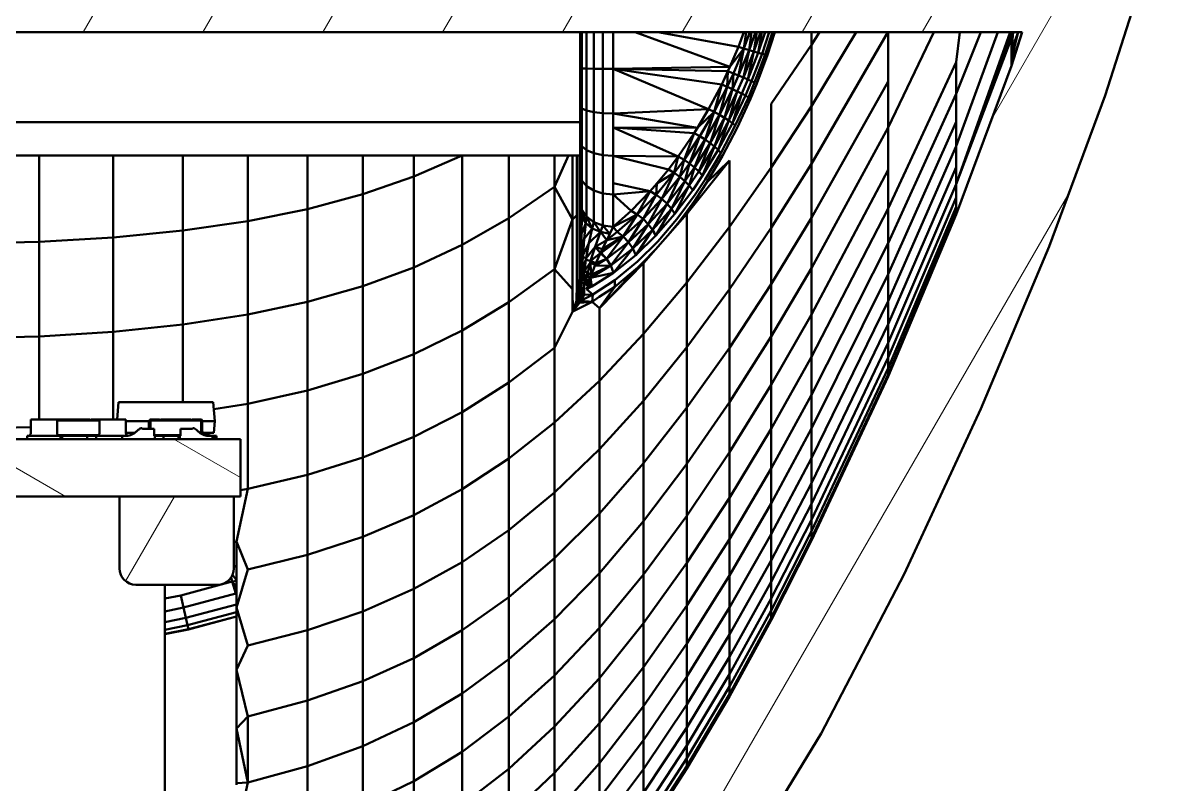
# Model space of a CAD drawing. Header units: millimetres. Extents: x -232 to 1390, y -69 to 653.
# Drawn here: x 444.28 to 479.31, y 63.9 to 87.19 of the extents above; entities that cross this region are included whole.
import ezdxf

# ---------------------------------------------------------------- set-up
doc = ezdxf.new("R2010")
doc.units = ezdxf.units.MM
doc.layers.add('Видимый контур (ГОСТ)', color=7, linetype='Continuous', lineweight=50)
doc.layers.add('Штриховка (ГОСТ)', color=7, linetype='Continuous', lineweight=18)
pattern_1 = [(60, (0, 0), (-2.74963, 1.587501), [])]

msp = doc.modelspace()

# ---------------------------------------------------------------- hatches: boundary and pattern name
at = {"layer": 'Штриховка (ГОСТ)'}
h = msp.add_hatch(dxfattribs=at)
h.set_pattern_fill('ANSI31', color=256, scale=25.4, angle=15, style=0)
h.set_pattern_definition(pattern_1)
h.paths.add_polyline_path([(429.616, 53.09), (427.018, 53.602), (422.334, 54.715), (422.334, 54.715), (422.334, 51.61), (427.568, 50.426), (429.359, 50.088), (429.795, 50.075), (430.215, 50.187), (430.586, 50.415), (430.875, 50.74), (431.059, 51.134), (431.122, 51.565), (431.122, 52.847)])
h.paths.add_polyline_path([(474.517, 172.906), (473.392, 172.906), (459.434, 172.906), (459.284, 172.882), (459.125, 172.857), (458.978, 172.782), (458.846, 172.715), (458.739, 172.608), (458.625, 172.493), (458.582, 172.423), (458.543, 172.36), (458.511, 172.284), (458.482, 172.215), (458.463, 172.135), (458.446, 172.062), (458.439, 171.98), (458.434, 171.906), (458.434, 171.427), (458.434, 170.906), (458.44, 170.824), (458.446, 170.749), (458.465, 170.67), (458.482, 170.597), (458.514, 170.521), (458.543, 170.452), (458.585, 170.382), (458.625, 170.318), (458.73, 170.212), (458.846, 170.097), (458.99, 170.023), (459.125, 169.954), (459.271, 169.931), (459.434, 169.906), (474.345, 169.905), (475.822, 169.906), (475.822, 169.906), (476.206, 168.62), (477.181, 168.586), (477.813, 168.56), (477.813, 170.045), (477.813, 172.675), (477.743, 173.553), (477.533, 174.408), (477.387, 174.843), (475.673, 179.459), (473.587, 184.43), (471.242, 189.488), (468.701, 194.363), (465.99, 198.809), (464.566, 200.806), (463.09, 202.627), (461.554, 204.257), (459.948, 205.688), (458.259, 206.921), (456.475, 207.96), (454.58, 208.82), (452.564, 209.515), (450.425, 210.058), (448.166, 210.458), (445.798, 210.724), (443.334, 210.863), (440.792, 210.882), (438.191, 210.786), (432.887, 210.274), (427.568, 209.385), (422.334, 208.201), (422.334, 205.099), (422.334, 205.096), (427.018, 206.209), (429.616, 206.721), (432.22, 207.15), (434.82, 207.488), (437.397, 207.727), (439.93, 207.861), (442.398, 207.884), (444.776, 207.792), (447.041, 207.581), (449.174, 207.25), (451.16, 206.795), (452.993, 206.215), (454.68, 205.503), (456.245, 204.647), (457.724, 203.622), (459.152, 202.403), (460.547, 200.973), (461.918, 199.328), (463.268, 197.476), (464.595, 195.435), (465.897, 193.23), (467.169, 190.893), (468.406, 188.456), (470.746, 183.437), (472.83, 178.488), (474.526, 173.937), (474.861, 172.906)])
h.paths.add_polyline_path([(444.811, 172.053), (444.785, 172.215), (444.718, 172.348), (444.643, 172.493), (444.538, 172.599), (444.422, 172.715), (444.289, 172.782), (444.143, 172.857), (443.996, 172.88), (443.834, 172.906), (441.967, 172.906), (439.334, 172.906), (439.025, 172.857), (438.716, 172.808), (438.437, 172.666), (438.159, 172.524), (437.937, 172.302), (437.716, 172.081), (437.574, 171.802), (437.432, 171.524), (437.383, 171.215), (437.334, 170.906), (437.334, 129.906), (437.334, 88.906), (437.383, 88.597), (437.432, 88.288), (437.574, 88.009), (437.716, 87.73), (437.937, 87.509), (438.159, 87.288), (438.437, 87.145), (438.716, 87.003), (439.025, 86.954), (439.334, 86.906), (474.853, 86.906), (474.526, 85.875), (472.83, 81.324), (470.746, 76.374), (468.406, 71.355), (467.169, 68.919), (465.897, 66.581), (464.595, 64.376), (463.268, 62.335), (461.918, 60.483), (460.547, 58.838), (459.152, 57.408), (457.724, 56.189), (456.245, 55.164), (454.68, 54.308), (452.993, 53.596), (451.16, 53.016), (450.813, 52.932), (450.813, 52.932), (450.813, 52.657), (450.813, 51.803), (450.842, 51.622), (450.885, 51.343), (450.967, 51.18), (451.094, 50.928), (451.223, 50.798), (451.421, 50.597), (451.583, 50.512), (451.833, 50.382), (452.013, 50.351), (452.291, 50.303), (452.751, 50.368), (454.58, 50.991), (456.475, 51.851), (458.259, 52.891), (459.947, 54.123), (461.554, 55.554), (463.09, 57.184), (464.566, 59.005), (465.99, 61.002), (468.701, 65.448), (471.242, 70.323), (473.587, 75.381), (475.673, 80.352), (477.387, 84.968), (478.61, 88.774), (478.978, 89.968), (478.98, 89.975), (478.98, 89.975), (479.313, 91.191), (476.206, 91.191), (475.822, 89.906), (475.822, 89.906), (440.834, 89.906), (440.757, 89.918), (440.68, 89.93), (440.61, 89.966), (440.54, 90.001), (440.485, 90.056), (440.43, 90.112), (440.394, 90.181), (440.359, 90.251), (440.347, 90.328), (440.334, 90.406), (440.334, 129.906), (440.334, 169.406), (440.347, 169.483), (440.359, 169.56), (440.394, 169.63), (440.43, 169.699), (440.485, 169.755), (440.54, 169.81), (440.61, 169.846), (440.68, 169.881), (440.757, 169.893), (440.834, 169.906), (442.546, 169.906), (443.834, 169.906), (443.982, 169.929), (444.143, 169.954), (444.276, 170.022), (444.422, 170.097), (444.528, 170.202), (444.643, 170.318), (444.711, 170.451), (444.785, 170.597), (444.809, 170.744), (444.834, 170.906), (444.834, 171.383), (444.834, 171.906)])
h = msp.add_hatch(dxfattribs=at)
h.set_pattern_fill('ANSI31', color=256, scale=25.4, angle=-15, style=0)
h.set_pattern_definition([(30, (0, 0), (-1.5875, 2.74963), [])])
edge = h.paths.add_edge_path()
edge.add_line((449.082, 74.453), (450.082, 74.453))
edge.add_line((450.082, 74.453), (450.082, 74.553))
edge.add_line((450.082, 74.553), (449.998, 74.553))
edge.add_spline(control_points=[(449.998, 74.553), (449.944, 74.553), (449.879, 74.564), (449.776, 74.601), (449.718, 74.633), (449.666, 74.675), (449.656, 74.683), (449.647, 74.691)], knot_values=[0.500204, 0.500204, 0.500204, 0.500204, 0.516513, 0.516513, 0.53311, 0.53311, 0.536602, 0.536602, 0.536602, 0.536602], degree=3, periodic=0)
edge.add_spline(control_points=[(449.647, 74.691), (449.609, 74.722), (449.574, 74.758), (449.522, 74.786), (449.515, 74.79), (449.503, 74.792), (449.498, 74.793), (449.488, 74.791), (449.484, 74.789), (449.473, 74.783), (449.467, 74.777), (449.46, 74.772), (449.458, 74.771), (449.454, 74.77), (449.453, 74.77), (449.451, 74.77)], knot_values=[-0.017759, -0.017759, -0.017759, -0.017759, -0.007149, -0.007149, -0.005153, -0.005153, -0.003972, -0.003972, -0.002886, -0.002886, -0.001127, -0.001127, -0.000447, -0.000447, 0, 0, 0, 0], degree=3, periodic=0)
edge.add_line((449.451, 74.77), (449.101, 74.77))
edge.add_line((449.101, 74.77), (449.101, 74.553))
edge.add_line((449.101, 74.553), (449.082, 74.553))
edge.add_line((449.082, 74.553), (449.082, 74.453))
edge = h.paths.add_edge_path()
edge.add_line((447.32, 74.553), (447.32, 74.453))
edge.add_line((447.32, 74.453), (448.32, 74.453))
edge.add_line((448.32, 74.453), (448.32, 74.553))
edge.add_line((448.32, 74.553), (448.301, 74.553))
edge.add_line((448.301, 74.553), (448.301, 74.77))
edge.add_line((448.301, 74.77), (447.951, 74.77))
edge.add_spline(control_points=[(447.951, 74.77), (447.95, 74.77), (447.949, 74.77), (447.947, 74.77), (447.946, 74.77), (447.943, 74.772), (447.941, 74.773), (447.935, 74.777), (447.932, 74.78), (447.923, 74.786), (447.919, 74.789), (447.911, 74.791), (447.907, 74.792), (447.896, 74.792), (447.89, 74.79), (447.864, 74.779), (447.846, 74.764), (447.779, 74.711), (447.773, 74.706), (447.755, 74.691)], knot_values=[-0.032006, -0.032006, -0.032006, -0.032006, -0.031082, -0.031082, -0.030118, -0.030118, -0.028121, -0.028121, -0.024191, -0.024191, -0.02074, -0.02074, -0.017963, -0.017963, -0.014843, -0.014843, -0.007158, -0.007158, 0, 0, 0, 0], degree=3, periodic=0)
edge.add_spline(control_points=[(447.755, 74.691), (447.746, 74.683), (447.736, 74.675), (447.684, 74.633), (447.626, 74.601), (447.523, 74.564), (447.459, 74.553), (447.404, 74.553)], knot_values=[0.031444, 0.031444, 0.031444, 0.031444, 0.034936, 0.034936, 0.051534, 0.051534, 0.067842, 0.067842, 0.067842, 0.067842], degree=3, periodic=0)
edge.add_line((447.404, 74.553), (447.32, 74.553))
h = msp.add_hatch(dxfattribs=at)
h.set_pattern_fill('ANSI31', color=256, scale=25.4, angle=105.0002, style=0)
h.set_pattern_definition([(150.00025, (0, 0), (-1.587488, -2.749637), [])])
h.paths.add_polyline_path([(432.793, 72.702), (433.093, 72.702), (433.093, 72.703), (447.237, 72.703), (450.737, 72.703), (450.937, 72.703), (450.937, 74.453), (450.082, 74.453), (449.082, 74.453), (448.32, 74.453), (447.32, 74.453), (436.275, 74.453), (435.255, 74.453), (433.759, 74.453), (430.759, 74.453), (430.437, 74.453), (430.437, 72.703), (430.993, 72.703), (430.993, 72.702), (431.293, 72.702), (431.293, 72.703), (432.793, 72.703)])
h = msp.add_hatch(dxfattribs=at)
h.set_pattern_fill('ANSI31', color=256, scale=25.4, angle=15, style=0)
h.set_pattern_definition(pattern_1)
edge = h.paths.add_edge_path()
edge.add_line((447.737, 70.003), (450.237, 70.003))
edge.add_ellipse((450.237, 70.503), major_axis=(0, -0.5), ratio=1, start_angle=0, end_angle=90)
edge.add_line((450.737, 70.503), (450.737, 72.703))
edge.add_line((450.737, 72.703), (447.237, 72.703))
edge.add_line((447.237, 72.703), (447.237, 70.503))
edge.add_ellipse((447.737, 70.503), major_axis=(0, 0.5), ratio=1, start_angle=90, end_angle=180)

# ---------------------------------------------------------------- linework, layer by layer
at = {"layer": 'Видимый контур (ГОСТ)'}
for p, q in [((477.387, 84.968), (478.61, 88.774)), ((439.334, 86.906), (474.853, 86.906)), ((461.334, 85.803), (461.334, 86.906)), ((461.383, 86.906), (461.383, 85.796)), ((461.525, 86.906), (461.525, 85.79)), ((461.746, 86.906), (461.746, 85.786)), ((462.025, 86.906), (462.025, 85.783)), ((462.334, 85.85), (462.334, 86.906)), ((465.912, 85.85), (463.014, 86.906)), ((466.174, 86.46), (463.707, 86.906)), ((466.174, 86.46), (466.338, 86.906)), ((466.337, 86.406), (466.517, 86.906)), ((466.407, 86.906), (466.337, 86.406)), ((466.494, 86.355), (466.688, 86.906)), ((466.573, 86.906), (466.494, 86.355)), ((466.643, 86.31), (466.847, 86.906)), ((466.732, 86.906), (466.643, 86.31)), ((466.777, 86.273), (466.989, 86.906)), ((466.881, 86.906), (466.777, 86.273)), ((466.893, 86.243), (467.111, 86.906)), ((467.209, 86.906), (466.988, 86.222)), ((467.169, 86.555), (467.281, 86.906)), ((468.406, 86.523), (468.647, 86.906)), ((468.406, 82.877), (470.745, 86.906)), ((468.406, 84.646), (469.769, 86.906)), ((468.406, 86.523), (468.406, 86.906)), ((472.152, 86.906), (470.746, 83.99)), ((470.746, 86.906), (470.746, 85.396)), ((472.83, 82.257), (474.485, 86.906)), ((474.525, 86.906), (472.83, 82.257)), ((472.83, 83.416), (474.104, 86.906)), ((472.83, 85.022), (473.589, 86.906)), ((472.938, 86.906), (472.83, 85.988)), ((474.526, 86.721), (474.525, 86.906)), ((474.526, 85.875), (474.853, 86.906)), ((474.853, 86.906), (474.526, 85.928)), ((474.732, 86.906), (474.526, 86.087)), ((474.732, 86.906), (474.526, 86.351)), ((474.575, 86.906), (474.526, 86.351)), ((467.059, 86.21), (467.169, 86.555)), ((472.83, 82.257), (474.526, 86.721)), ((474.526, 86.351), (474.526, 86.721)), ((465.912, 85.85), (466.174, 86.46)), ((465.912, 85.85), (466.337, 86.406)), ((466.016, 85.643), (466.337, 86.406)), ((466.337, 86.406), (466.174, 86.46)), ((466.337, 86.406), (466.175, 85.577)), ((466.175, 85.577), (466.494, 86.355)), ((466.494, 86.355), (466.324, 85.515)), ((466.324, 85.515), (466.643, 86.31)), ((466.494, 86.355), (466.337, 86.406)), ((466.643, 86.31), (466.459, 85.458)), ((466.459, 85.458), (466.777, 86.273)), ((466.643, 86.31), (466.494, 86.355)), ((466.573, 85.408), (466.893, 86.243)), ((466.777, 86.273), (466.643, 86.31)), ((466.665, 85.367), (466.988, 86.222)), ((466.732, 85.335), (467.059, 86.21)), ((466.893, 86.243), (466.777, 86.273)), ((466.988, 86.222), (466.893, 86.243)), ((467.169, 84.717), (468.406, 86.523)), ((468.406, 84.646), (468.406, 86.523)), ((474.526, 86.087), (474.526, 86.351)), ((462.334, 85.782), (462.334, 85.85)), ((465.912, 85.85), (462.334, 85.782)), ((465.851, 85.709), (465.912, 85.85)), ((470.746, 81.514), (472.83, 85.988)), ((472.83, 85.988), (472.83, 85.022)), ((472.83, 81.324), (474.526, 85.875)), ((474.526, 86.087), (474.526, 85.928)), ((474.526, 85.928), (474.526, 85.875)), ((461.334, 84.647), (461.334, 85.803)), ((461.383, 85.796), (461.334, 85.803)), ((461.525, 85.79), (461.383, 85.796)), ((461.383, 85.796), (461.383, 84.576)), ((461.746, 85.786), (461.525, 85.79)), ((461.525, 85.79), (461.525, 84.511)), ((462.025, 85.783), (461.746, 85.786)), ((461.746, 85.786), (461.746, 84.46)), ((462.025, 85.783), (462.334, 85.782)), ((462.025, 85.783), (462.025, 84.427)), ((462.334, 84.416), (462.334, 85.782)), ((465.257, 84.549), (462.334, 85.782)), ((465.66, 85.309), (462.334, 85.782)), ((465.851, 85.709), (462.334, 85.782)), ((465.66, 85.309), (465.851, 85.709)), ((465.851, 85.709), (465.826, 85.237)), ((465.826, 85.237), (466.016, 85.643)), ((466.016, 85.643), (465.851, 85.709)), ((466.016, 85.643), (465.986, 85.164)), ((465.986, 85.164), (466.175, 85.577)), ((466.175, 85.577), (466.016, 85.643)), ((466.136, 85.093), (466.324, 85.515)), ((466.324, 85.515), (466.175, 85.577)), ((466.459, 85.458), (466.324, 85.515)), ((465.257, 84.549), (465.66, 85.309)), ((465.66, 85.309), (465.426, 84.466)), ((465.426, 84.466), (465.826, 85.237)), ((465.826, 85.237), (465.589, 84.379)), ((465.589, 84.379), (465.986, 85.164)), ((465.826, 85.237), (465.66, 85.309)), ((465.986, 85.164), (465.74, 84.29)), ((465.986, 85.164), (465.826, 85.237)), ((466.136, 85.093), (465.986, 85.164)), ((466.27, 85.026), (466.459, 85.458)), ((466.384, 84.965), (466.573, 85.408)), ((466.573, 85.408), (466.459, 85.458)), ((466.475, 84.912), (466.665, 85.367)), ((466.538, 84.869), (466.732, 85.335)), ((466.665, 85.367), (466.573, 85.408)), ((468.406, 81.223), (470.746, 85.396)), ((470.746, 83.99), (470.746, 85.396)), ((465.74, 84.29), (466.136, 85.093)), ((466.136, 85.093), (465.874, 84.204)), ((465.874, 84.204), (466.27, 85.026)), ((466.27, 85.026), (465.987, 84.121)), ((465.987, 84.121), (466.384, 84.965)), ((466.073, 84.047), (466.475, 84.912)), ((466.131, 83.983), (466.538, 84.869)), ((466.27, 85.026), (466.136, 85.093)), ((466.384, 84.965), (466.27, 85.026)), ((466.475, 84.912), (466.384, 84.965)), ((470.746, 80.449), (472.83, 85.022)), ((472.83, 84.164), (472.83, 85.022)), ((477.387, 84.968), (475.673, 80.352)), ((461.334, 83.549), (461.334, 84.647)), ((461.383, 84.576), (461.334, 84.647)), ((461.525, 84.511), (461.383, 84.576)), ((461.383, 84.576), (461.383, 83.416)), ((461.746, 84.46), (461.525, 84.511)), ((461.525, 84.511), (461.525, 83.296)), ((462.025, 84.427), (461.746, 84.46)), ((461.746, 84.46), (461.746, 83.2)), ((462.025, 84.427), (462.025, 83.139)), ((462.334, 84.416), (462.025, 84.427)), ((462.334, 84.416), (465.257, 84.549)), ((464.915, 83.979), (465.257, 84.549)), ((464.915, 83.979), (465.426, 84.466)), ((464.987, 83.721), (465.426, 84.466)), ((465.426, 84.466), (465.152, 83.62)), ((465.426, 84.466), (465.257, 84.549)), ((465.589, 84.379), (465.426, 84.466)), ((467.169, 82.762), (467.169, 84.717)), ((467.169, 82.762), (468.406, 84.646)), ((468.406, 84.646), (468.406, 82.877)), ((431.937, 84.148), (461.334, 84.148)), ((462.334, 83.988), (462.334, 84.416)), ((464.915, 83.979), (462.334, 84.416)), ((465.152, 83.62), (465.589, 84.379)), ((465.589, 84.379), (465.305, 83.515)), ((465.305, 83.515), (465.74, 84.29)), ((465.74, 84.29), (465.439, 83.408)), ((465.439, 83.408), (465.874, 84.204)), ((465.874, 84.204), (465.549, 83.305)), ((465.549, 83.305), (465.987, 84.121)), ((465.74, 84.29), (465.589, 84.379)), ((465.874, 84.204), (465.74, 84.29)), ((465.987, 84.121), (465.874, 84.204)), ((466.073, 84.047), (465.987, 84.121)), ((470.746, 79.503), (472.83, 84.164)), ((472.83, 83.416), (472.83, 84.164)), ((462.334, 83.118), (462.334, 83.988)), ((464.331, 83.103), (462.334, 83.988)), ((464.815, 83.812), (462.334, 83.988)), ((464.915, 83.979), (462.334, 83.988)), ((464.331, 83.103), (464.815, 83.812)), ((464.815, 83.812), (464.507, 83.004)), ((464.815, 83.812), (464.915, 83.979)), ((464.987, 83.721), (464.815, 83.812)), ((466.073, 84.047), (465.631, 83.209)), ((465.896, 83.532), (466.131, 83.983)), ((468.406, 79.685), (470.746, 83.99)), ((470.746, 82.695), (470.746, 83.99)), ((461.334, 82.557), (461.334, 83.549)), ((461.383, 83.416), (461.334, 83.549)), ((461.525, 83.296), (461.383, 83.416)), ((461.383, 83.416), (461.383, 82.368)), ((464.507, 83.004), (464.987, 83.721)), ((464.987, 83.721), (464.675, 82.892)), ((464.675, 82.892), (465.152, 83.62)), ((465.152, 83.62), (464.829, 82.77)), ((464.829, 82.77), (465.305, 83.515)), ((465.305, 83.515), (464.963, 82.644)), ((464.963, 82.644), (465.439, 83.408)), ((465.152, 83.62), (464.987, 83.721)), ((465.439, 83.408), (465.071, 82.52)), ((465.305, 83.515), (465.152, 83.62)), ((465.439, 83.408), (465.305, 83.515)), ((465.549, 83.305), (465.439, 83.408)), ((465.682, 83.123), (465.896, 83.532)), ((470.746, 78.679), (472.83, 83.416)), ((472.83, 83.416), (472.83, 82.78)), ((431.937, 83.137), (461.334, 83.137)), ((444.776, 80.495), (444.776, 83.137)), ((447.041, 80.629), (447.041, 83.137)), ((449.174, 80.839), (449.174, 83.137)), ((451.16, 81.127), (451.16, 83.137)), ((452.993, 81.496), (452.993, 83.137)), ((454.68, 81.947), (454.68, 83.137)), ((456.245, 82.49), (456.245, 83.137)), ((456.245, 82.49), (457.716, 83.137)), ((457.724, 83.137), (457.724, 80.401)), ((459.152, 83.137), (459.152, 81.219)), ((460.547, 82.179), (460.977, 83.137)), ((460.547, 83.137), (460.547, 82.179)), ((461.098, 83.137), (461.098, 82.614)), ((461.227, 81.312), (461.227, 83.137)), ((461.307, 83.137), (461.307, 81.464)), ((461.746, 83.2), (461.525, 83.296)), ((461.525, 83.296), (461.525, 82.197)), ((462.025, 83.139), (461.746, 83.2)), ((461.746, 83.2), (461.746, 82.062)), ((462.025, 83.139), (462.334, 83.118)), ((462.025, 83.139), (462.025, 81.975)), ((462.334, 82.285), (462.334, 83.118)), ((464.029, 82.702), (462.334, 83.118)), ((462.334, 83.118), (464.331, 83.103)), ((464.029, 82.702), (464.331, 83.103)), ((464.331, 83.103), (464.207, 82.6)), ((464.507, 83.004), (464.331, 83.103)), ((465.071, 82.52), (465.549, 83.305)), ((465.148, 82.401), (465.631, 83.209)), ((465.192, 82.294), (465.682, 83.123)), ((465.631, 83.209), (465.549, 83.305)), ((463.67, 82.275), (464.029, 82.702)), ((464.207, 82.6), (464.029, 82.702)), ((464.207, 82.6), (464.507, 83.004)), ((464.507, 83.004), (464.377, 82.481)), ((464.377, 82.481), (464.675, 82.892)), ((464.675, 82.892), (464.507, 83.004)), ((464.675, 82.892), (464.532, 82.35)), ((464.532, 82.35), (464.829, 82.77)), ((464.595, 81.351), (465.897, 82.985)), ((464.829, 82.77), (464.666, 82.213)), ((464.829, 82.77), (464.675, 82.892)), ((464.963, 82.644), (464.829, 82.77)), ((465.897, 82.985), (465.192, 82.294)), ((465.897, 80.955), (465.897, 82.985)), ((465.897, 80.955), (467.169, 82.762)), ((467.169, 80.92), (468.406, 82.877)), ((467.169, 82.762), (467.169, 80.92)), ((468.406, 82.877), (468.406, 81.223)), ((468.406, 78.269), (470.746, 82.695)), ((470.746, 77.978), (472.83, 82.78)), ((470.746, 82.695), (470.746, 81.514)), ((472.83, 82.78), (472.83, 82.257)), ((454.68, 81.947), (456.245, 82.49)), ((456.245, 82.49), (456.245, 79.712)), ((461.098, 82.614), (461.098, 81.177)), ((461.334, 81.715), (461.334, 82.557)), ((461.383, 82.368), (461.334, 82.557)), ((461.525, 82.197), (461.383, 82.368)), ((461.383, 82.368), (461.383, 81.479)), ((463.655, 81.934), (464.207, 82.6)), ((463.67, 82.275), (464.207, 82.6)), ((464.207, 82.6), (463.829, 81.805)), ((463.829, 81.805), (464.377, 82.481)), ((464.377, 82.481), (463.986, 81.659)), ((463.986, 81.659), (464.532, 82.35)), ((464.532, 82.35), (464.119, 81.503)), ((464.377, 82.481), (464.207, 82.6)), ((464.532, 82.35), (464.377, 82.481)), ((464.666, 82.213), (464.532, 82.35)), ((464.666, 82.213), (464.963, 82.644)), ((464.772, 82.076), (465.071, 82.52)), ((464.846, 81.945), (465.148, 82.401)), ((465.071, 82.52), (464.963, 82.644)), ((459.152, 81.219), (460.547, 82.179)), ((460.547, 82.179), (460.547, 79.653)), ((461.098, 81.177), (460.547, 82.179)), ((461.746, 82.062), (461.525, 82.197)), ((461.525, 82.197), (461.525, 81.266)), ((462.025, 81.975), (461.746, 82.062)), ((461.746, 82.062), (461.746, 81.097)), ((462.025, 81.975), (462.334, 81.945)), ((462.025, 81.975), (462.025, 80.989)), ((462.334, 81.945), (462.334, 82.285)), ((463.472, 82.04), (462.334, 82.285)), ((462.334, 81.945), (463.472, 82.04)), ((462.887, 81.438), (463.472, 82.04)), ((463.472, 82.04), (463.074, 81.331)), ((463.472, 82.04), (463.67, 82.275)), ((463.655, 81.934), (463.472, 82.04)), ((463.67, 82.275), (463.655, 81.934)), ((464.119, 81.503), (464.666, 82.213)), ((464.666, 82.213), (464.221, 81.344)), ((464.221, 81.344), (464.772, 82.076)), ((464.772, 82.076), (464.666, 82.213)), ((464.884, 81.824), (465.192, 82.294)), ((470.746, 77.402), (472.83, 82.257)), ((472.83, 81.85), (472.83, 82.257)), ((452.993, 81.496), (454.68, 81.947)), ((454.68, 81.947), (454.68, 79.137)), ((461.334, 81.478), (461.334, 81.715)), ((462.334, 80.951), (462.334, 81.945)), ((462.887, 81.438), (462.334, 81.945)), ((463.074, 81.331), (463.655, 81.934)), ((463.655, 81.934), (463.252, 81.194)), ((463.252, 81.194), (463.829, 81.805)), ((463.829, 81.805), (463.411, 81.035)), ((463.411, 81.035), (463.986, 81.659)), ((463.986, 81.659), (463.543, 80.86)), ((463.829, 81.805), (463.655, 81.934)), ((463.986, 81.659), (463.829, 81.805)), ((464.119, 81.503), (463.986, 81.659)), ((464.846, 81.945), (464.289, 81.19)), ((464.593, 81.425), (464.884, 81.824)), ((464.884, 81.824), (464.595, 81.351)), ((470.746, 76.953), (472.83, 81.85)), ((472.83, 81.558), (472.83, 81.85)), ((451.16, 81.127), (452.993, 81.496)), ((452.993, 81.496), (452.993, 78.659)), ((461.227, 81.312), (461.098, 81.177)), ((461.227, 79.188), (461.227, 81.312)), ((461.307, 81.464), (461.307, 79.346)), ((461.334, 80.903), (461.334, 81.478)), ((461.365, 80.738), (461.334, 81.478)), ((461.383, 81.479), (461.377, 81.263)), ((461.383, 81.479), (461.525, 81.266)), ((461.502, 81.066), (461.383, 81.479)), ((462.334, 80.951), (462.887, 81.438)), ((462.334, 80.951), (463.074, 81.331)), ((462.464, 80.795), (463.074, 81.331)), ((463.074, 81.331), (462.646, 80.652)), ((463.074, 81.331), (462.887, 81.438)), ((463.252, 81.194), (463.074, 81.331)), ((463.268, 79.839), (464.595, 81.351)), ((463.543, 80.86), (464.119, 81.503)), ((464.119, 81.503), (463.642, 80.681)), ((463.642, 80.681), (464.221, 81.344)), ((464.221, 81.344), (464.119, 81.503)), ((464.318, 81.048), (464.593, 81.425)), ((464.595, 81.351), (464.318, 81.048)), ((464.595, 79.251), (464.595, 81.351)), ((468.406, 76.977), (470.746, 81.514)), ((470.746, 76.632), (472.83, 81.558)), ((470.746, 81.514), (470.746, 80.449)), ((470.746, 76.438), (472.83, 81.382)), ((470.746, 76.374), (472.83, 81.324)), ((472.83, 81.558), (472.83, 81.382)), ((472.83, 81.382), (472.83, 81.324)), ((449.174, 80.839), (451.16, 81.127)), ((451.16, 81.127), (451.16, 78.27)), ((457.724, 80.401), (459.152, 81.219)), ((459.152, 81.219), (459.152, 78.642)), ((460.547, 79.653), (461.098, 81.177)), ((461.098, 81.177), (461.098, 80.111)), ((461.377, 81.263), (461.365, 80.738)), ((461.365, 80.738), (461.502, 81.066)), ((461.377, 81.263), (461.502, 81.066)), ((461.502, 81.066), (461.454, 80.583)), ((461.525, 81.266), (461.502, 81.066)), ((461.502, 81.066), (461.698, 80.905)), ((461.525, 81.266), (461.746, 81.097)), ((461.698, 80.905), (461.525, 81.266)), ((461.746, 81.097), (461.698, 80.905)), ((461.746, 81.097), (462.025, 80.989)), ((461.948, 80.793), (461.746, 81.097)), ((462.025, 80.989), (461.948, 80.793)), ((462.025, 80.989), (462.334, 80.951)), ((462.232, 80.739), (462.025, 80.989)), ((462.303, 80.886), (462.334, 80.951)), ((462.334, 80.951), (462.464, 80.795)), ((462.646, 80.652), (463.252, 81.194)), ((463.252, 81.194), (462.807, 80.48)), ((462.807, 80.48), (463.411, 81.035)), ((463.411, 81.035), (462.938, 80.288)), ((463.411, 81.035), (463.252, 81.194)), ((463.543, 80.86), (463.411, 81.035)), ((463.702, 80.504), (464.289, 81.19)), ((464.052, 80.732), (464.318, 81.048)), ((464.595, 79.251), (465.897, 80.955)), ((465.897, 80.955), (465.897, 79.043)), ((465.897, 79.043), (467.169, 80.92)), ((467.169, 79.197), (468.406, 81.223)), ((467.169, 80.92), (467.169, 79.197)), ((468.406, 79.685), (468.406, 81.223)), ((444.776, 80.495), (447.041, 80.629)), ((447.041, 80.629), (449.174, 80.839)), ((447.041, 80.629), (447.041, 77.742)), ((449.174, 80.839), (449.174, 77.964)), ((461.334, 80.323), (461.334, 80.903)), ((461.334, 80.903), (461.365, 80.738)), ((461.355, 80.207), (461.334, 80.903)), ((461.365, 80.738), (461.355, 80.207)), ((461.355, 80.207), (461.454, 80.583)), ((461.454, 80.583), (461.417, 80.097)), ((461.454, 80.583), (461.698, 80.905)), ((461.698, 80.905), (461.596, 80.447)), ((461.596, 80.447), (461.948, 80.793)), ((461.698, 80.905), (461.948, 80.793)), ((461.948, 80.793), (461.783, 80.338)), ((461.948, 80.793), (462.232, 80.739)), ((462.14, 80.548), (461.948, 80.793)), ((461.969, 80.157), (462.646, 80.652)), ((462.646, 80.652), (462.004, 80.264)), ((462.646, 80.652), (462.133, 79.974)), ((462.464, 80.795), (462.14, 80.548)), ((462.14, 80.548), (462.232, 80.739)), ((462.14, 80.548), (462.646, 80.652)), ((462.232, 80.739), (462.303, 80.886)), ((462.646, 80.652), (462.464, 80.795)), ((462.807, 80.48), (462.646, 80.652)), ((462.938, 80.288), (463.543, 80.86)), ((463.543, 80.86), (463.033, 80.088)), ((463.033, 80.088), (463.642, 80.681)), ((463.642, 80.681), (463.543, 80.86)), ((442.398, 80.437), (444.776, 80.495)), ((444.776, 80.495), (444.776, 77.6)), ((456.245, 79.712), (457.724, 80.401)), ((457.724, 80.401), (457.724, 77.78)), ((461.334, 80.247), (461.334, 80.323)), ((461.334, 79.806), (461.334, 80.247)), ((461.417, 80.097), (461.596, 80.447)), ((461.596, 80.447), (461.516, 79.995)), ((461.516, 79.995), (461.783, 80.338)), ((461.783, 80.338), (461.65, 79.907)), ((462.14, 80.548), (461.783, 80.338)), ((461.783, 80.338), (462.004, 80.264)), ((461.951, 80.146), (461.783, 80.338)), ((461.959, 80.164), (462.004, 80.264)), ((462.004, 80.264), (461.969, 80.157)), ((462.004, 80.264), (462.14, 80.548)), ((462.133, 79.974), (462.807, 80.48)), ((462.807, 80.48), (462.263, 79.765)), ((462.263, 79.765), (462.938, 80.288)), ((462.938, 80.288), (462.351, 79.544)), ((462.938, 80.288), (462.807, 80.48)), ((463.033, 80.088), (462.938, 80.288)), ((463.702, 80.504), (463.085, 79.89)), ((463.266, 79.881), (463.606, 80.224)), ((468.406, 75.812), (470.746, 80.449)), ((470.746, 79.503), (470.746, 80.449)), ((473.587, 75.381), (475.673, 80.352)), ((461.098, 80.111), (461.098, 79.047)), ((461.354, 80.138), (461.349, 79.735)), ((461.349, 79.735), (461.412, 80.034)), ((461.355, 80.207), (461.354, 80.138)), ((461.354, 80.138), (461.417, 80.097)), ((461.412, 80.034), (461.392, 79.667)), ((461.392, 79.667), (461.507, 79.937)), ((461.417, 80.097), (461.412, 80.034)), ((461.412, 80.034), (461.516, 79.995)), ((461.507, 79.937), (461.463, 79.603)), ((461.516, 79.995), (461.507, 79.937)), ((461.507, 79.937), (461.65, 79.907)), ((461.65, 79.907), (461.635, 79.853)), ((461.951, 80.146), (461.65, 79.907)), ((461.65, 79.907), (461.812, 79.837)), ((461.79, 79.785), (461.65, 79.907)), ((462.133, 79.974), (461.778, 79.754)), ((461.79, 79.785), (462.133, 79.974)), ((461.812, 79.837), (461.951, 80.146)), ((462.133, 79.974), (461.812, 79.837)), ((461.951, 80.146), (461.959, 80.164)), ((461.969, 80.157), (461.951, 80.146)), ((461.951, 80.146), (462.133, 79.974)), ((462.133, 79.974), (461.969, 80.157)), ((462.263, 79.765), (462.133, 79.974)), ((462.351, 79.544), (463.033, 80.088)), ((462.393, 79.323), (463.085, 79.89)), ((463.092, 79.705), (463.266, 79.881)), ((454.68, 79.137), (456.245, 79.712)), ((456.245, 79.712), (456.245, 77.056)), ((459.152, 78.642), (460.547, 79.653)), ((460.547, 77.248), (460.547, 79.653)), ((461.098, 79.047), (460.547, 79.653)), ((461.334, 79.482), (461.334, 79.806)), ((461.334, 79.806), (461.349, 79.735)), ((461.349, 79.735), (461.346, 79.44)), ((461.346, 79.44), (461.392, 79.667)), ((461.392, 79.667), (461.349, 79.735)), ((461.392, 79.667), (461.381, 79.4)), ((461.381, 79.4), (461.463, 79.603)), ((461.463, 79.603), (461.392, 79.667)), ((461.463, 79.603), (461.438, 79.362)), ((461.438, 79.362), (461.559, 79.544)), ((461.463, 79.603), (461.635, 79.853)), ((461.559, 79.544), (461.463, 79.603)), ((461.559, 79.544), (461.517, 79.326)), ((461.635, 79.853), (461.559, 79.544)), ((461.559, 79.544), (461.678, 79.494)), ((461.621, 79.315), (461.559, 79.544)), ((461.635, 79.853), (461.79, 79.785)), ((461.678, 79.494), (461.635, 79.853)), ((462.263, 79.765), (461.644, 79.388)), ((461.644, 79.388), (462.351, 79.544)), ((461.678, 79.494), (462.263, 79.765)), ((461.678, 79.494), (461.778, 79.754)), ((461.683, 79.123), (462.351, 79.544)), ((461.778, 79.754), (461.79, 79.785)), ((461.778, 79.754), (462.263, 79.765)), ((461.79, 79.785), (461.812, 79.837)), ((461.918, 78.467), (463.268, 79.839)), ((461.918, 78.467), (463.092, 79.705)), ((462.351, 79.544), (462.263, 79.765)), ((462.386, 79.117), (463.092, 79.705)), ((463.092, 79.705), (463.268, 79.839)), ((463.268, 77.673), (463.268, 79.839)), ((467.169, 77.595), (468.406, 79.685)), ((468.406, 78.269), (468.406, 79.685)), ((461.221, 78.688), (461.227, 79.188)), ((461.227, 79.188), (461.307, 79.346)), ((461.227, 79.188), (461.291, 78.978)), ((461.302, 79.073), (461.227, 79.188)), ((461.307, 79.346), (461.302, 79.073)), ((461.331, 79.31), (461.302, 79.073)), ((461.365, 79.259), (461.302, 79.073)), ((461.334, 79.436), (461.307, 79.346)), ((461.307, 79.346), (461.334, 79.426)), ((461.307, 79.346), (461.331, 79.31)), ((461.325, 78.946), (461.365, 79.259)), ((461.334, 79.426), (461.331, 79.31)), ((461.331, 79.31), (461.366, 79.365)), ((461.365, 79.259), (461.331, 79.31)), ((461.334, 79.436), (461.334, 79.482)), ((461.334, 79.482), (461.346, 79.44)), ((461.353, 79.399), (461.334, 79.482)), ((461.334, 79.436), (461.353, 79.399)), ((461.334, 79.436), (461.334, 79.426)), ((461.366, 79.365), (461.334, 79.426)), ((461.353, 79.399), (461.334, 79.426)), ((461.346, 79.44), (461.353, 79.399)), ((461.366, 79.375), (461.346, 79.44)), ((461.381, 79.4), (461.346, 79.44)), ((461.353, 79.399), (461.366, 79.375)), ((461.366, 79.365), (461.353, 79.399)), ((461.365, 79.259), (461.366, 79.365)), ((461.365, 79.259), (461.447, 79.207)), ((461.366, 79.375), (461.381, 79.4)), ((461.366, 79.375), (461.384, 79.363)), ((461.366, 79.365), (461.366, 79.375)), ((461.366, 79.365), (461.458, 79.308)), ((461.447, 79.207), (461.378, 78.91)), ((461.438, 79.362), (461.381, 79.4)), ((461.384, 79.363), (461.44, 79.329)), ((461.517, 79.326), (461.438, 79.362)), ((461.438, 79.362), (461.459, 79.317)), ((461.44, 79.329), (461.459, 79.317)), ((461.458, 79.308), (461.447, 79.207)), ((461.451, 78.871), (461.447, 79.207)), ((461.447, 79.207), (461.573, 79.157)), ((461.458, 79.308), (461.459, 79.317)), ((461.573, 79.157), (461.458, 79.308)), ((461.518, 79.297), (461.458, 79.308)), ((461.458, 79.308), (461.605, 79.258)), ((461.459, 79.317), (461.517, 79.326)), ((461.459, 79.317), (461.518, 79.297)), ((461.517, 79.326), (461.621, 79.315)), ((461.517, 79.326), (461.615, 79.294)), ((461.607, 79.267), (461.517, 79.326)), ((461.518, 79.297), (461.607, 79.267)), ((461.518, 79.297), (461.605, 79.258)), ((461.573, 79.157), (461.605, 79.258)), ((461.605, 79.258), (461.607, 79.267)), ((461.605, 79.258), (461.683, 79.123)), ((461.607, 79.267), (461.615, 79.294)), ((461.615, 79.294), (461.621, 79.315)), ((461.615, 79.294), (461.683, 79.123)), ((461.621, 79.315), (461.644, 79.388)), ((461.644, 79.388), (461.678, 79.494)), ((461.644, 79.388), (461.683, 79.123)), ((462.393, 79.323), (461.714, 78.883)), ((462.393, 79.323), (462.386, 79.117)), ((463.268, 77.673), (464.595, 79.251)), ((464.595, 79.251), (464.595, 77.272)), ((465.897, 77.253), (467.169, 79.197)), ((467.169, 77.595), (467.169, 79.197)), ((468.406, 74.778), (470.746, 79.503)), ((470.746, 78.679), (470.746, 79.503)), ((452.993, 78.659), (454.68, 79.137)), ((454.68, 79.137), (454.68, 76.45)), ((461.098, 79.047), (461.098, 78.353)), ((461.1, 78.359), (461.098, 79.047)), ((461.291, 78.978), (461.226, 78.707)), ((461.226, 78.707), (461.325, 78.946)), ((461.245, 78.67), (461.325, 78.946)), ((461.378, 78.91), (461.273, 78.65)), ((461.302, 79.073), (461.291, 78.978)), ((461.325, 78.946), (461.291, 78.978)), ((461.302, 79.073), (461.325, 78.946)), ((461.325, 78.946), (461.378, 78.91)), ((461.345, 78.692), (461.378, 78.91)), ((461.714, 78.883), (461.345, 78.692)), ((461.345, 78.692), (461.451, 78.871)), ((461.378, 78.91), (461.451, 78.871)), ((461.451, 78.871), (461.714, 78.883)), ((461.524, 79.042), (461.573, 79.157)), ((461.683, 79.123), (461.524, 79.042)), ((461.524, 79.042), (461.714, 78.883)), ((461.573, 79.157), (461.683, 79.123)), ((461.714, 78.883), (461.691, 78.657)), ((461.915, 78.806), (462.386, 79.117)), ((462.386, 79.117), (461.918, 78.467)), ((464.595, 77.272), (465.897, 79.043)), ((465.897, 79.043), (465.897, 77.253)), ((451.16, 78.27), (452.993, 78.659)), ((452.993, 78.659), (452.993, 75.947)), ((457.724, 77.78), (459.152, 78.642)), ((459.152, 76.189), (459.152, 78.642)), ((461.221, 78.688), (461.1, 78.359)), ((461.1, 78.359), (461.245, 78.67)), ((461.102, 78.358), (461.691, 78.657)), ((461.102, 78.358), (461.273, 78.65)), ((461.102, 78.358), (461.308, 78.628)), ((461.226, 78.707), (461.221, 78.688)), ((461.245, 78.67), (461.221, 78.688)), ((461.226, 78.707), (461.245, 78.67)), ((461.245, 78.67), (461.273, 78.65)), ((461.345, 78.692), (461.273, 78.65)), ((461.273, 78.65), (461.308, 78.628)), ((461.308, 78.628), (461.345, 78.692)), ((461.691, 78.657), (461.308, 78.628)), ((461.345, 78.692), (461.691, 78.657)), ((461.691, 78.657), (461.915, 78.806)), ((461.918, 78.467), (461.691, 78.657)), ((468.406, 73.876), (470.746, 78.679)), ((470.746, 78.679), (470.746, 77.978)), ((449.174, 77.964), (451.16, 78.27)), ((451.16, 78.27), (451.16, 75.536)), ((460.547, 77.248), (461.098, 78.353)), ((461.098, 78.353), (461.102, 78.358)), ((461.1, 78.359), (461.101, 78.358)), ((461.101, 78.358), (461.102, 78.358)), ((461.101, 78.358), (461.101, 78.358)), ((461.918, 76.241), (461.918, 78.467)), ((467.169, 76.12), (468.406, 78.269)), ((468.406, 78.269), (468.406, 76.977)), ((447.041, 77.742), (449.174, 77.964)), ((449.174, 77.964), (449.174, 75.583)), ((456.245, 77.056), (457.724, 77.78)), ((457.724, 75.286), (457.724, 77.78)), ((468.406, 73.11), (470.746, 77.978)), ((470.746, 77.978), (470.746, 77.402)), ((442.398, 77.539), (444.776, 77.6)), ((444.776, 77.6), (447.041, 77.742)), ((444.776, 77.6), (444.776, 75.058)), ((447.041, 77.742), (447.041, 75.058)), ((461.918, 76.241), (463.268, 77.673)), ((463.268, 77.673), (463.268, 75.632)), ((465.897, 75.59), (467.169, 77.595)), ((467.169, 76.12), (467.169, 77.595)), ((459.152, 76.189), (460.547, 77.248)), ((460.547, 74.97), (460.547, 77.248)), ((463.268, 75.632), (464.595, 77.272)), ((464.595, 77.272), (464.595, 75.42)), ((464.595, 75.42), (465.897, 77.253)), ((465.897, 75.59), (465.897, 77.253)), ((468.406, 72.48), (470.746, 77.402)), ((470.746, 76.953), (470.746, 77.402)), ((454.68, 76.45), (456.245, 77.056)), ((456.245, 74.526), (456.245, 77.056)), ((467.169, 74.774), (468.406, 76.977)), ((468.406, 76.977), (468.406, 75.812)), ((468.406, 71.989), (470.746, 76.953)), ((470.746, 76.632), (470.746, 76.953)), ((452.993, 75.947), (454.68, 76.45)), ((454.68, 73.892), (454.68, 76.45)), ((468.406, 71.637), (470.746, 76.632)), ((468.406, 71.426), (470.746, 76.438)), ((468.406, 71.355), (470.746, 76.374)), ((470.746, 76.632), (470.746, 76.438)), ((470.746, 76.438), (470.746, 76.374)), ((457.724, 75.286), (459.152, 76.189)), ((459.152, 73.864), (459.152, 76.189)), ((460.547, 74.97), (461.918, 76.241)), ((461.918, 76.241), (461.918, 74.145)), ((465.897, 74.058), (467.169, 76.12)), ((467.169, 76.12), (467.169, 74.774)), ((451.16, 75.536), (452.993, 75.947)), ((452.993, 73.364), (452.993, 75.947)), ((467.169, 73.561), (468.406, 75.812)), ((468.406, 74.778), (468.406, 75.812)), ((447.208, 75.583), (447.162, 75.058)), ((447.208, 75.583), (450.107, 75.583)), ((450.157, 75.003), (450.107, 75.583)), ((450.125, 75.369), (451.16, 75.536)), ((451.16, 72.934), (451.16, 75.536)), ((461.918, 74.145), (463.268, 75.632)), ((463.268, 75.632), (463.268, 73.722)), ((463.268, 73.722), (464.595, 75.42)), ((464.595, 73.699), (465.897, 75.59)), ((464.595, 73.699), (464.595, 75.42)), ((465.897, 74.058), (465.897, 75.59)), ((471.242, 70.323), (473.587, 75.381)), ((444.527, 75.058), (444.527, 75.053)), ((445.327, 75.058), (444.527, 75.058)), ((445.327, 75.053), (444.527, 75.053)), ((444.527, 75.033), (444.527, 75.053)), ((444.527, 75.033), (444.527, 74.753)), ((445.327, 75.058), (445.327, 75.053)), ((445.366, 75.053), (445.327, 75.053)), ((445.327, 75.033), (445.327, 75.053)), ((445.327, 75.033), (445.327, 74.753)), ((445.327, 75.028), (446.629, 75.028)), ((445.337, 75.058), (445.337, 75.053)), ((445.396, 75.058), (445.337, 75.058)), ((445.366, 75.028), (445.396, 75.058)), ((445.366, 75.028), (445.366, 75.053)), ((446.366, 75.028), (445.366, 75.028)), ((445.396, 75.058), (446.336, 75.058)), ((446.336, 75.058), (446.366, 75.028)), ((446.366, 75.028), (446.366, 75.053)), ((446.516, 75.053), (446.366, 75.053)), ((446.516, 75.053), (446.629, 75.053)), ((446.516, 75.028), (446.516, 75.053)), ((446.629, 75.028), (446.516, 75.028)), ((446.629, 75.058), (446.629, 75.053)), ((447.429, 75.058), (446.629, 75.058)), ((447.429, 75.053), (446.629, 75.053)), ((446.629, 75.033), (446.629, 75.053)), ((446.629, 75.033), (446.629, 74.753)), ((447.429, 75.058), (447.429, 75.053)), ((447.429, 75.033), (447.429, 75.053)), ((447.429, 75.033), (447.429, 74.753)), ((447.429, 75.003), (448.138, 75.003)), ((448.138, 75.028), (448.163, 75.028)), ((448.138, 74.77), (448.138, 75.028)), ((448.163, 74.77), (448.163, 75.033)), ((448.183, 75.053), (448.313, 75.053)), ((448.188, 75.028), (449.738, 75.028)), ((448.188, 74.77), (448.188, 75.028)), ((448.313, 75.028), (448.188, 75.028)), ((448.188, 75.028), (448.188, 74.77)), ((448.463, 75.053), (448.313, 75.053)), ((448.313, 75.028), (448.313, 75.053)), ((448.463, 75.028), (448.493, 75.058)), ((448.463, 75.028), (448.463, 75.053)), ((449.463, 75.028), (448.463, 75.028)), ((448.493, 75.058), (449.433, 75.058)), ((449.433, 75.058), (449.463, 75.028)), ((449.463, 75.028), (449.463, 75.053)), ((449.613, 75.053), (449.463, 75.053)), ((449.613, 75.053), (449.743, 75.053)), ((449.613, 75.028), (449.613, 75.053)), ((449.738, 75.028), (449.613, 75.028)), ((449.738, 74.653), (449.738, 75.028)), ((449.738, 74.653), (449.738, 75.028)), ((449.763, 75.033), (449.763, 74.753)), ((449.763, 75.003), (450.157, 75.003)), ((450.127, 74.653), (450.157, 75.003)), ((456.245, 74.526), (457.724, 75.286)), ((457.724, 72.922), (457.724, 75.286)), ((459.152, 73.864), (460.547, 74.97)), ((460.547, 74.97), (460.547, 72.823)), ((443.636, 74.801), (444.527, 74.825)), ((444.527, 74.653), (444.527, 74.753)), ((445.327, 74.753), (445.327, 74.653)), ((446.629, 74.653), (446.629, 74.753)), ((447.429, 74.753), (447.429, 74.653)), ((447.429, 74.653), (447.708, 74.653)), ((448.301, 74.77), (447.951, 74.77)), ((448.301, 74.553), (448.301, 74.77)), ((449.101, 74.77), (449.101, 74.553)), ((449.451, 74.77), (449.101, 74.77)), ((449.738, 74.624), (449.738, 74.653)), ((449.79, 74.653), (450.127, 74.653)), ((465.897, 72.661), (467.169, 74.774)), ((467.169, 72.484), (468.406, 74.778)), ((467.169, 74.774), (467.169, 73.561)), ((468.406, 73.876), (468.406, 74.778)), ((450.937, 74.453), (430.437, 74.453)), ((444.417, 74.553), (444.417, 74.453)), ((444.417, 74.553), (445.437, 74.553)), ((445.361, 74.578), (445.366, 74.578)), ((445.366, 74.578), (446.366, 74.578)), ((445.366, 74.578), (445.366, 74.573)), ((445.437, 74.553), (445.485, 74.553)), ((445.437, 74.553), (445.437, 74.453)), ((445.485, 74.553), (446.247, 74.553)), ((445.485, 74.553), (445.485, 74.453)), ((446.247, 74.553), (446.247, 74.453)), ((446.247, 74.553), (446.519, 74.553)), ((446.366, 74.553), (446.366, 74.578)), ((446.366, 74.578), (446.596, 74.578)), ((446.519, 74.553), (446.519, 74.453)), ((446.519, 74.553), (447.32, 74.553)), ((447.32, 74.553), (447.32, 74.453)), ((447.404, 74.553), (447.32, 74.553)), ((447.32, 74.453), (448.32, 74.453)), ((448.301, 74.578), (448.463, 74.578)), ((448.32, 74.553), (448.301, 74.553)), ((448.32, 74.553), (448.582, 74.553)), ((448.32, 74.453), (448.32, 74.553)), ((448.463, 74.578), (449.101, 74.578)), ((448.463, 74.578), (448.463, 74.553)), ((448.582, 74.553), (449.038, 74.553)), ((448.582, 74.553), (448.582, 74.453)), ((449.038, 74.553), (449.038, 74.453)), ((449.082, 74.553), (449.082, 74.453)), ((449.101, 74.553), (449.082, 74.553)), ((449.082, 74.453), (450.082, 74.453)), ((450.082, 74.553), (449.998, 74.553)), ((450.082, 74.553), (450.144, 74.553)), ((450.082, 74.453), (450.082, 74.553)), ((450.144, 74.553), (450.144, 74.453)), ((450.144, 74.553), (450.209, 74.553)), ((450.209, 74.553), (450.209, 74.453)), ((450.937, 72.703), (450.937, 74.453)), ((454.68, 73.892), (456.245, 74.526)), ((456.245, 72.13), (456.245, 74.526)), ((460.547, 72.823), (461.918, 74.145)), ((461.918, 74.145), (461.918, 72.183)), ((464.595, 72.114), (465.897, 74.058)), ((465.897, 74.058), (465.897, 72.661)), ((452.993, 73.364), (454.68, 73.892)), ((454.68, 71.468), (454.68, 73.892)), ((457.724, 72.922), (459.152, 73.864)), ((459.152, 73.864), (459.152, 71.675)), ((461.918, 72.183), (463.268, 73.722)), ((463.268, 71.948), (463.268, 73.722)), ((463.268, 71.948), (464.595, 73.699)), ((464.595, 72.114), (464.595, 73.699)), ((467.169, 71.545), (468.406, 73.876)), ((468.406, 73.876), (468.406, 73.11)), ((451.16, 72.934), (452.993, 73.364)), ((452.993, 70.918), (452.993, 73.364)), ((465.897, 71.401), (467.169, 73.561)), ((467.169, 72.484), (467.169, 73.561)), ((451.16, 72.934), (450.813, 71.326)), ((450.937, 72.896), (451.16, 72.934)), ((456.245, 72.13), (457.724, 72.922)), ((457.724, 72.922), (457.724, 70.696)), ((467.169, 70.746), (468.406, 73.11)), ((468.406, 73.11), (468.406, 72.48)), ((433.093, 72.703), (450.937, 72.703)), ((450.737, 72.703), (447.237, 72.703)), ((447.237, 72.703), (447.237, 70.503)), ((450.737, 70.503), (450.737, 72.703)), ((459.152, 71.675), (460.547, 72.823)), ((460.547, 72.823), (460.547, 70.815)), ((464.595, 70.668), (465.897, 72.661)), ((465.897, 72.661), (465.897, 71.401)), ((460.547, 70.815), (461.918, 72.183)), ((461.918, 70.36), (461.918, 72.183)), ((465.897, 70.283), (467.169, 72.484)), ((467.169, 71.545), (467.169, 72.484)), ((467.169, 70.09), (468.406, 72.48)), ((468.406, 71.989), (468.406, 72.48)), ((454.68, 71.468), (456.245, 72.13)), ((456.245, 72.13), (456.245, 69.873)), ((461.918, 70.36), (463.268, 71.948)), ((463.268, 70.314), (464.595, 72.114)), ((463.268, 70.314), (463.268, 71.948)), ((464.595, 72.114), (464.595, 70.668)), ((467.169, 69.579), (468.406, 71.989)), ((468.406, 71.637), (468.406, 71.989)), ((452.993, 70.918), (454.68, 71.468)), ((454.68, 71.468), (454.68, 69.185)), ((457.724, 70.696), (459.152, 71.675)), ((459.152, 71.675), (459.152, 69.626)), ((465.897, 69.308), (467.169, 71.545)), ((467.169, 69.212), (468.406, 71.637)), ((467.169, 71.545), (467.169, 70.746)), ((468.406, 71.637), (468.406, 71.426)), ((450.813, 71.326), (450.737, 71.303)), ((450.813, 70.411), (450.813, 71.326)), ((450.813, 71.326), (451.16, 70.469)), ((464.595, 69.364), (465.897, 71.401)), ((465.897, 70.283), (465.897, 71.401)), ((467.169, 68.992), (468.406, 71.426)), ((467.169, 68.919), (468.406, 71.355)), ((468.406, 71.426), (468.406, 71.355)), ((451.16, 70.469), (452.993, 70.918)), ((452.993, 70.918), (452.993, 68.614)), ((459.152, 69.626), (460.547, 70.815)), ((460.547, 68.949), (460.547, 70.815)), ((450.813, 70.577), (450.737, 70.554)), ((451.16, 70.469), (450.813, 69.306)), ((450.813, 69.306), (450.813, 70.411)), ((456.245, 69.873), (457.724, 70.696)), ((457.724, 70.696), (457.724, 68.613)), ((463.268, 68.822), (464.595, 70.668)), ((464.595, 70.668), (464.595, 69.364)), ((465.897, 68.479), (467.169, 70.746)), ((467.169, 70.746), (467.169, 70.09)), ((449.109, 69.677), (450.687, 70.1)), ((450.687, 70.1), (450.65, 70.221)), ((450.813, 70.122), (450.687, 70.1)), ((450.687, 70.1), (450.813, 69.944)), ((450.687, 70.1), (450.813, 69.895)), ((450.687, 70.1), (450.8, 69.731)), ((450.813, 70.139), (450.697, 70.308)), ((460.547, 68.949), (461.918, 70.36)), ((461.918, 68.68), (461.918, 70.36)), ((461.918, 68.68), (463.268, 70.314)), ((463.268, 70.314), (463.268, 68.822)), ((464.595, 68.207), (465.897, 70.283)), ((465.897, 69.308), (465.897, 70.283)), ((465.897, 67.798), (467.169, 70.09)), ((467.169, 69.579), (467.169, 70.09)), ((468.701, 65.448), (471.242, 70.323)), ((447.737, 70.003), (450.237, 70.003)), ((448.627, 70.003), (448.627, 61.203)), ((449.196, 69.301), (450.8, 69.731)), ((450.813, 69.883), (450.8, 69.731)), ((450.8, 69.731), (450.813, 69.686)), ((450.813, 69.705), (450.8, 69.731)), ((450.813, 69.71), (450.8, 69.731)), ((454.68, 69.185), (456.245, 69.873)), ((456.245, 69.873), (456.245, 67.761)), ((448.627, 69.58), (449.109, 69.677)), ((449.109, 69.677), (449.196, 69.301)), ((449.269, 68.987), (450.813, 69.402)), ((457.724, 68.613), (459.152, 69.626)), ((459.152, 67.723), (459.152, 69.626)), ((463.268, 67.478), (464.595, 69.364)), ((464.595, 68.207), (464.595, 69.364)), ((465.897, 67.266), (467.169, 69.579)), ((467.169, 69.212), (467.169, 69.579)), ((448.627, 69.187), (449.196, 69.301)), ((449.196, 69.301), (449.269, 68.987)), ((449.322, 68.761), (450.813, 69.162)), ((449.349, 68.641), (450.813, 69.034)), ((449.351, 68.637), (450.813, 69.027)), ((450.813, 68.086), (450.813, 69.306)), ((450.813, 69.306), (451.16, 68.147)), ((452.993, 68.614), (454.68, 69.185)), ((454.68, 69.185), (454.68, 67.049)), ((464.595, 67.198), (465.897, 69.308)), ((465.897, 69.308), (465.897, 68.479)), ((465.897, 66.886), (467.169, 69.212)), ((467.169, 69.212), (467.169, 68.992)), ((448.627, 68.859), (449.269, 68.987)), ((448.627, 68.623), (449.322, 68.761)), ((449.269, 68.987), (449.322, 68.761)), ((449.322, 68.761), (449.349, 68.641)), ((459.152, 67.723), (460.547, 68.949)), ((460.547, 67.23), (460.547, 68.949)), ((460.547, 67.23), (461.918, 68.68)), ((461.918, 67.148), (463.268, 68.822)), ((461.918, 68.68), (461.918, 67.148)), ((463.268, 68.822), (463.268, 67.478)), ((465.897, 66.657), (467.169, 68.992)), ((465.897, 66.581), (467.169, 68.919)), ((467.169, 68.992), (467.169, 68.919)), ((448.627, 68.497), (449.349, 68.641)), ((448.627, 68.493), (449.351, 68.637)), ((449.349, 68.641), (449.351, 68.637)), ((451.16, 68.147), (452.993, 68.614)), ((452.993, 68.614), (452.993, 66.457)), ((456.245, 67.761), (457.724, 68.613)), ((457.724, 66.677), (457.724, 68.613)), ((464.595, 66.34), (465.897, 68.479)), ((465.897, 68.479), (465.897, 67.798)), ((451.16, 68.147), (450.813, 67.4)), ((450.813, 67.4), (450.813, 68.086)), ((463.268, 66.285), (464.595, 68.207)), ((464.595, 67.198), (464.595, 68.207)), ((454.68, 67.049), (456.245, 67.761)), ((456.245, 65.798), (456.245, 67.761)), ((457.724, 66.677), (459.152, 67.723)), ((459.152, 65.969), (459.152, 67.723)), ((464.595, 65.635), (465.897, 67.798)), ((465.897, 67.266), (465.897, 67.798)), ((450.813, 65.906), (450.813, 67.4)), ((450.813, 67.4), (451.16, 65.974)), ((461.918, 65.767), (463.268, 67.478)), ((463.268, 66.285), (463.268, 67.478)), ((464.595, 65.085), (465.897, 67.266)), ((465.897, 66.886), (465.897, 67.266)), ((452.993, 66.457), (454.68, 67.049)), ((454.68, 65.064), (454.68, 67.049)), ((459.152, 65.969), (460.547, 67.23)), ((460.547, 67.23), (460.547, 65.661)), ((460.547, 65.661), (461.918, 67.148)), ((461.918, 67.148), (461.918, 65.767)), ((463.268, 65.245), (464.595, 67.198)), ((464.595, 67.198), (464.595, 66.34)), ((456.245, 65.798), (457.724, 66.677)), ((457.724, 64.894), (457.724, 66.677)), ((464.595, 64.692), (465.897, 66.886)), ((464.595, 64.455), (465.897, 66.657)), ((464.595, 64.376), (465.897, 66.581)), ((465.897, 66.886), (465.897, 66.657)), ((465.897, 66.657), (465.897, 66.581)), ((451.16, 65.974), (452.993, 66.457)), ((452.993, 64.453), (452.993, 66.457)), ((461.918, 64.541), (463.268, 66.285)), ((463.268, 64.36), (464.595, 66.34)), ((463.268, 65.245), (463.268, 66.285)), ((464.595, 66.34), (464.595, 65.635)), ((451.16, 65.974), (450.813, 65.607)), ((450.813, 65.607), (450.813, 65.906)), ((451.16, 63.955), (451.16, 65.974)), ((457.724, 64.894), (459.152, 65.969)), ((459.152, 65.969), (459.152, 64.369)), ((450.813, 63.928), (450.813, 65.607)), ((450.813, 65.607), (451.16, 63.955)), ((454.68, 65.064), (456.245, 65.798)), ((456.245, 63.99), (456.245, 65.798)), ((459.152, 64.369), (460.547, 65.661)), ((460.547, 64.247), (461.918, 65.767)), ((460.547, 65.661), (460.547, 64.247)), ((461.918, 64.541), (461.918, 65.767)), ((463.268, 63.633), (464.595, 65.635)), ((464.595, 65.085), (464.595, 65.635)), ((461.918, 63.472), (463.268, 65.245)), ((463.268, 65.245), (463.268, 64.36)), ((465.99, 61.002), (468.701, 65.448)), ((452.993, 64.453), (454.68, 65.064)), ((454.68, 63.235), (454.68, 65.064)), ((456.245, 63.99), (457.724, 64.894)), ((457.724, 64.894), (457.724, 63.267)), ((463.268, 63.066), (464.595, 65.085)), ((464.595, 64.692), (464.595, 65.085)), ((460.547, 62.992), (461.918, 64.541)), ((461.918, 63.472), (461.918, 64.541)), ((463.268, 62.66), (464.595, 64.692)), ((464.595, 64.692), (464.595, 64.455)), ((451.16, 63.955), (452.993, 64.453)), ((452.993, 62.607), (452.993, 64.453)), ((457.724, 63.267), (459.152, 64.369)), ((459.152, 64.369), (459.152, 62.927)), ((459.152, 62.927), (460.547, 64.247)), ((460.547, 62.992), (460.547, 64.247)), ((461.918, 62.563), (463.268, 64.36)), ((463.268, 62.416), (464.595, 64.455)), ((463.268, 62.335), (464.595, 64.376)), ((463.268, 64.36), (463.268, 63.633)), ((464.595, 64.455), (464.595, 64.376)), ((450.813, 63.928), (451.16, 63.955)), ((450.813, 62.362), (451.16, 63.955)), ((450.813, 63.879), (450.813, 63.928)), ((454.68, 63.235), (456.245, 63.99)), ((456.245, 63.99), (456.245, 62.34))]:
    msp.add_line(p, q, dxfattribs=at)
for centre, radius, start, end in [((448.183, 75.033), 0.02, 90, 180), ((449.743, 75.033), 0.02, 360, 90), ((449.963, 74.753), 0.2, 180, 210), ((450.128, 75.053), 0.5, 235.2769, 270), ((449.027, 74.703), 0.15, 236.4431, 270), ((447.737, 70.503), 0.5, 180, 270), ((450.237, 70.503), 0.5, 270, 360)]:
    msp.add_arc(centre, radius, start, end, dxfattribs=at)
msp.add_ellipse((450.105, 75.053), major_axis=(0, -0.5), ratio=0.957849, start_param=5.719851, end_param=6.283185, dxfattribs=at)
for points, knots in [([(444.527, 74.653), (444.527, 74.638), (444.523, 74.624), (444.513, 74.6), (444.505, 74.59), (444.478, 74.563), (444.451, 74.553), (444.427, 74.553)], [0.05344454, 0.05344454, 0.05344454, 0.05344454, 0.05846075, 0.05846075, 0.06347695, 0.06347695, 0.07582613, 0.07582613, 0.07582613, 0.07582613]), ([(445.427, 74.553), (445.414, 74.553), (445.4, 74.555), (445.374, 74.567), (445.361, 74.576), (445.345, 74.594), (445.339, 74.604), (445.329, 74.627), (445.327, 74.64), (445.327, 74.653)], [0, 0, 0, 0, 0.00665288, 0.00665288, 0.01330576, 0.01330576, 0.01783983, 0.01783983, 0.0223739, 0.0223739, 0.0223739, 0.0223739]), ([(446.629, 74.653), (446.629, 74.638), (446.626, 74.624), (446.615, 74.6), (446.608, 74.59), (446.581, 74.563), (446.553, 74.553), (446.529, 74.553)], [0.05344454, 0.05344454, 0.05344454, 0.05344454, 0.05846075, 0.05846075, 0.06347695, 0.06347695, 0.07582613, 0.07582613, 0.07582613, 0.07582613]), ([(447.755, 74.691), (447.746, 74.683), (447.736, 74.675), (447.684, 74.633), (447.626, 74.601), (447.523, 74.564), (447.459, 74.553), (447.404, 74.553)], [0.03144415, 0.03144415, 0.03144415, 0.03144415, 0.03493605, 0.03493605, 0.05153377, 0.05153377, 0.06784205, 0.06784205, 0.06784205, 0.06784205]), ([(447.491, 74.56), (447.491, 74.561), (447.49, 74.561), (447.476, 74.567), (447.464, 74.576), (447.448, 74.594), (447.441, 74.604), (447.432, 74.627), (447.429, 74.64), (447.429, 74.653)], [0.0063471, 0.0063471, 0.0063471, 0.0063471, 0.00665288, 0.00665288, 0.01330576, 0.01330576, 0.01783983, 0.01783983, 0.0223739, 0.0223739, 0.0223739, 0.0223739]), ([(447.476, 74.653), (447.476, 74.651), (447.475, 74.649), (447.468, 74.631), (447.458, 74.616), (447.447, 74.603), (447.446, 74.602), (447.444, 74.6)], [-0.023342958, -0.023342958, -0.023342958, -0.023342958, -0.022752325, -0.022752325, -0.01698768, -0.01698768, -0.016325584, -0.016325584, -0.016325584, -0.016325584]), ([(447.951, 74.77), (447.95, 74.77), (447.949, 74.77), (447.947, 74.77), (447.946, 74.77), (447.943, 74.772), (447.941, 74.773), (447.935, 74.777), (447.932, 74.78), (447.923, 74.786), (447.919, 74.789), (447.911, 74.791), (447.907, 74.792), (447.896, 74.792), (447.89, 74.79), (447.864, 74.779), (447.846, 74.764), (447.779, 74.711), (447.773, 74.706), (447.755, 74.691)], [-0.03200576, -0.03200576, -0.03200576, -0.03200576, -0.0310819, -0.0310819, -0.03011811, -0.03011811, -0.02812131, -0.02812131, -0.02419149, -0.02419149, -0.02074007, -0.02074007, -0.01796269, -0.01796269, -0.01484267, -0.01484267, -0.00715827, -0.00715827, 0, 0, 0, 0]), ([(449.647, 74.691), (449.609, 74.722), (449.574, 74.758), (449.522, 74.786), (449.515, 74.79), (449.503, 74.792), (449.498, 74.793), (449.488, 74.791), (449.484, 74.789), (449.473, 74.783), (449.467, 74.777), (449.46, 74.772), (449.458, 74.771), (449.454, 74.77), (449.453, 74.77), (449.451, 74.77)], [-0.01775896, -0.01775896, -0.01775896, -0.01775896, -0.00714888, -0.00714888, -0.00515281, -0.00515281, -0.00397193, -0.00397193, -0.00288598, -0.00288598, -0.0011271, -0.0011271, -0.0004471, -0.0004471, 0, 0, 0, 0]), ([(449.998, 74.553), (449.944, 74.553), (449.879, 74.564), (449.776, 74.601), (449.718, 74.633), (449.666, 74.675), (449.656, 74.683), (449.647, 74.691)], [0.50020438, 0.50020438, 0.50020438, 0.50020438, 0.51651266, 0.51651266, 0.53311038, 0.53311038, 0.53660228, 0.53660228, 0.53660228, 0.53660228]), ([(449.79, 74.653), (449.798, 74.638), (449.809, 74.624), (449.833, 74.6), (449.846, 74.59), (449.873, 74.574), (449.889, 74.567), (449.905, 74.562)], [0.05344454, 0.05344454, 0.05344454, 0.05344454, 0.05846075, 0.05846075, 0.06347695, 0.06347695, 0.06907588, 0.06907588, 0.06907588, 0.06907588]), ([(449.959, 74.554), (449.946, 74.556), (449.933, 74.56), (449.9, 74.574), (449.882, 74.587), (449.857, 74.616), (449.847, 74.631), (449.84, 74.649), (449.839, 74.651), (449.839, 74.653)], [-0.10114723, -0.10114723, -0.10114723, -0.10114723, -0.09571544, -0.09571544, -0.0872216, -0.0872216, -0.08145696, -0.08145696, -0.08086632, -0.08086632, -0.08086632, -0.08086632]), ([(446.317, 74.553), (446.304, 74.553), (446.29, 74.555), (446.268, 74.565), (446.259, 74.571), (446.251, 74.578)], [0, 0, 0, 0, 0.00665288, 0.00665288, 0.01139248, 0.01139248, 0.01139248, 0.01139248])]:
    msp.add_open_spline(points, degree=3, knots=knots, dxfattribs=at)
msp.add_open_spline([(445.383, 74.578), (445.38, 74.575), (445.376, 74.572), (445.372, 74.569)], degree=3, dxfattribs=at)

doc.saveas('drawing.dxf')
